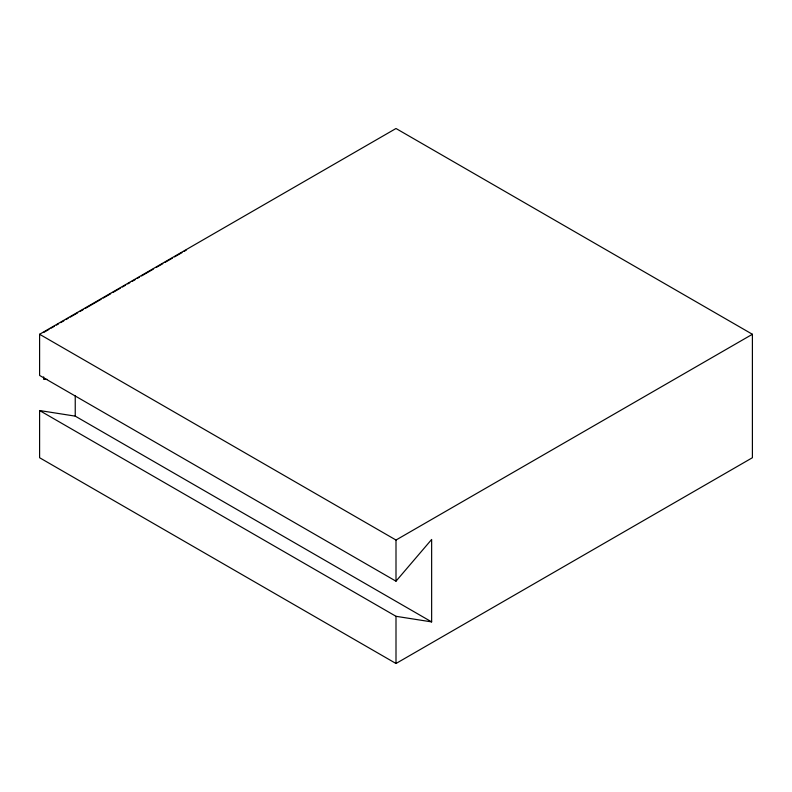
<?xml version="1.0" encoding="UTF-8"?>
<svg xmlns="http://www.w3.org/2000/svg" width="792" height="792" viewBox="0 0 792 792"><rect width="100%" height="100%" fill="white"/><g stroke="black" fill="none" stroke-linecap="round" stroke-linejoin="round"><path stroke-width="1.19" d="M396 581.189L431.64 539.471L431.64 621.898L396 616.305L39.6 410.533L39.6 457.727L396 663.498L752.4 457.727L752.4 334.273L396 128.502L39.6 334.273L39.6 375.428L396 581.189L396 540.035L39.6 334.273M43.659 332.462L48.985 329.393M51.114 328.155L54.302 326.314M56.43 325.086L58.558 323.859M60.687 322.631L63.875 320.79M66.003 319.562L68.132 318.334M70.26 317.107L77.705 312.8M79.834 311.573L83.031 309.731M85.15 308.504L101.109 299.287M103.237 298.059L110.692 293.763M112.811 292.535L120.265 288.238M122.394 287.011L125.581 285.16M127.71 283.932L129.839 282.704M131.967 281.477L135.155 279.635M137.283 278.408L139.412 277.18M141.54 275.953L153.242 269.191M156.43 267.35L162.815 263.667M164.944 262.439L172.389 258.142M174.517 256.905L181.972 252.608M184.09 251.381L186.219 250.153M396 540.035L752.4 334.273M47.302 379.437L43.659 379.328L43.659 376.863M39.6 410.533L75.24 416.137L431.64 621.898M396 616.305L396 663.498M75.24 395.772L75.24 416.137"/></g></svg>
